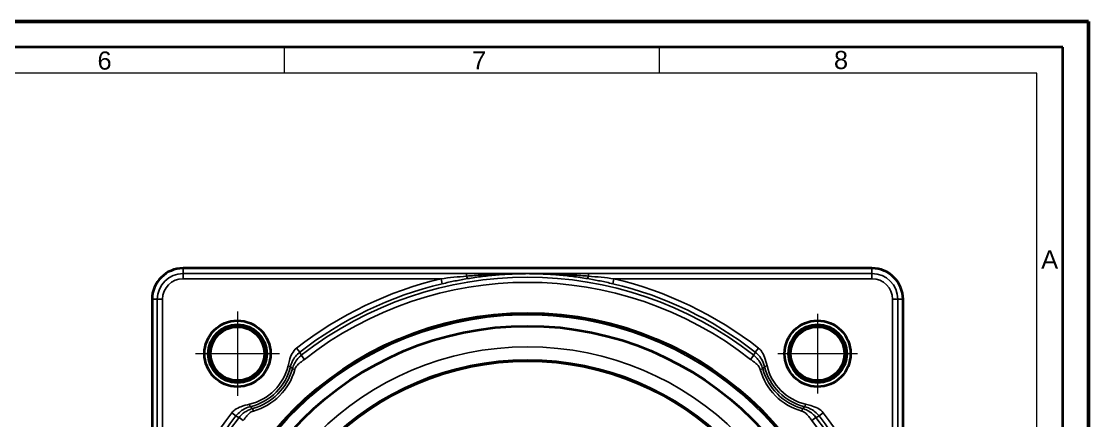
# Model space of a CAD drawing. Header units: millimetres. Extents: x 0 to 119, y 0 to 84.
# Drawn here: x 77.59 to 118.8, y 68.57 to 84 of the extents above; entities that cross this region are included whole.
import ezdxf

# ---------------------------------------------------------------- set-up
doc = ezdxf.new("R2010")
doc.units = ezdxf.units.MM
doc.header["$LTSCALE"] = 0.2
doc.layers.get('0').update_dxf_attribs({"lineweight": 25})
for name, color, linetype, lineweight in [('001', 7, 'Continuous', 50), ('Mittelpunktmarkierung (ISO)', 7, 'Continuous', 18), ('Sichtbar (ISO)', 7, 'Continuous', 35), ('Sichtbar schmal (ISO)', 7, 'Continuous', 25)]:
    doc.layers.add(name, color=color, linetype=linetype, lineweight=lineweight)
doc.layers.add('Symbole(DIN)', color=3, linetype='Continuous', lineweight=25, true_color=0x00ff00)
doc.styles.add('Aktuell-DIN', font='arial.ttf')

# ---------------------------------------------------------------- blocks, each defined once
blk = doc.blocks.new('Ränder Basler-A2')
at = {"layer": '001'}
for p in [(0, 420), (594, 0)]:
    blk.add_line(p, (594, 420), dxfattribs=at)
at = {"layer": '001', "color": 7, "linetype": 'Continuous', "lineweight": 35}
for p, q in [((589, 415), (5, 415)), ((589, 5), (589, 415))]:
    blk.add_line(p, q, dxfattribs=at)
at = {"layer": '001', "color": 7, "linetype": 'Continuous', "lineweight": 18}
for p, q in [((438.75, 410), (438.75, 415)), ((511.12, 410), (511.12, 415)), ((584, 410), (10, 410)), ((584, 5), (584, 410))]:
    blk.add_line(p, q, dxfattribs=at)
at = {"layer": 'Symbole(DIN)', "color": 250, "true_color": 0x3f3f3f, "char_height": 3.5, "attachment_point": 4, "style": 'Aktuell-DIN'}
for s, insert in [('\\fArial|b0|i0;6', (402.64, 412.4)), ('\\fArial|b0|i0;7', (474.96, 412.45)), ('\\fArial|b0|i0;8', (544.83, 412.51)), ('\\fArial|b0|i0;A', (584.84, 374.01))]:
    blk.add_mtext(s, dxfattribs=dict(at, insert=insert))

msp = doc.modelspace()

# ---------------------------------------------------------------- linework, layer by layer
at = {"layer": 'Mittelpunktmarkierung (ISO)', "linetype": 'Continuous'}
for p, q in [((85.9332, 72.7891), (85.9332, 69.5359)), ((108.3332, 72.7025), (108.3332, 69.6225)), ((87.5598, 71.1625), (84.3066, 71.1625)), ((109.8732, 71.1625), (106.7932, 71.1625))]:
    msp.add_line(p, q, dxfattribs=at)
at = {"layer": 'Sichtbar (ISO)'}
for p, q in [((110.4332, 74.4625), (83.8332, 74.4625)), ((82.6332, 73.2625), (82.6332, 47.1695)), ((111.6332, 46.6625), (111.6332, 73.2625))]:
    msp.add_line(p, q, dxfattribs=at)
for centre, radius in [((97.1332, 59.9625), 12.7682), ((85.9332, 71.1625), 1.2766), ((85.9332, 71.1625), 1.1266), ((85.9332, 71.1625), 1.1), ((85.9332, 71.1625), 1.075), ((97.1332, 59.9625), 12.2682), ((85.9332, 71.1625), 1.04), ((108.3332, 71.1625), 1.2766), ((108.3332, 71.1625), 1.1266), ((108.3332, 71.1625), 1.1), ((108.3332, 71.1625), 1.075), ((108.3332, 71.1625), 1.04), ((97.1332, 59.9625), 10.9226)]:
    msp.add_circle(centre, radius, dxfattribs=at)
for centre, start, end in [((83.8332, 73.2625), 90, 180), ((110.4332, 73.2625), 0, 90)]:
    msp.add_arc(centre, 1.2, start, end, dxfattribs=at)
at = {"layer": 'Sichtbar schmal (ISO)'}
for p, q in [((83.8332, 74.4625), (83.8332, 74.2581)), ((94.7815, 74.2581), (83.8332, 74.2581)), ((83.8332, 74.0582), (83.8332, 74.2581)), ((94.7815, 74.2581), (94.7815, 74.1576)), ((99.4849, 74.1576), (99.4849, 74.2581)), ((110.4332, 74.2581), (99.4849, 74.2581)), ((110.4332, 74.4625), (110.4332, 74.2581)), ((110.4332, 74.0582), (110.4332, 74.2581)), ((83.8332, 74.0582), (93.796, 74.0582)), ((93.842, 73.8636), (93.796, 74.0582)), ((100.4704, 74.0582), (100.4243, 73.8636)), ((100.4704, 74.0582), (110.4332, 74.0582)), ((82.6332, 73.2625), (82.8376, 73.2625)), ((83.0375, 73.2625), (82.8376, 73.2625)), ((82.8376, 73.2625), (82.8376, 62.3142)), ((83.0375, 63.2997), (83.0375, 73.2625)), ((111.2289, 73.2625), (111.2289, 63.2997)), ((111.2289, 73.2625), (111.4288, 73.2625)), ((111.4288, 62.3142), (111.4288, 73.2625)), ((111.6332, 73.2625), (111.4288, 73.2625)), ((88.2171, 71.3787), (88.3402, 71.2211)), ((105.9262, 71.2211), (106.0492, 71.3787)), ((88.521, 70.9426), (88.3977, 71.0999)), ((105.8687, 71.0999), (105.7453, 70.9426)), ((87.9823, 70.6693), (87.8851, 70.6927)), ((88.0521, 70.577), (88.1484, 70.5504)), ((106.1179, 70.5504), (106.2143, 70.577)), ((106.3812, 70.6927), (106.284, 70.6693)), ((85.8746, 68.7555), (85.717, 68.8786)), ((86.403, 69.2106), (86.4264, 69.1134)), ((86.5453, 68.9472), (86.5186, 69.0436)), ((107.7477, 69.0436), (107.7211, 68.9472)), ((107.84, 69.1134), (107.8634, 69.2106)), ((108.5494, 68.8786), (108.3918, 68.7555)), ((85.9958, 68.698), (86.1531, 68.5746)), ((108.1132, 68.5746), (108.2706, 68.698))]:
    msp.add_line(p, q, dxfattribs=at)
for radius in [11.4646, 10.9653]:
    msp.add_circle((97.1332, 59.9625), radius, dxfattribs=at)
for centre, radius, start, end in [((83.8332, 73.2625), 0.9956, 90, 180), ((110.4332, 73.2625), 0.9956, 0, 90), ((83.8332, 73.2625), 0.7957, 90, 180), ((97.1332, 59.9625), 14.4853, 103.31975, 127.98993), ((97.1332, 59.9625), 14.2854, 103.31975, 127.98993), ((97.1332, 59.9625), 14.1545, 51.89142, 128.10858), ((97.1332, 59.9625), 13.9546, 51.89142, 128.10858), ((97.1332, 59.9625), 14.2854, 52.01007, 76.68025), ((97.1332, 59.9625), 14.4853, 52.01007, 76.68025), ((110.4332, 73.2625), 0.7957, 0, 90), ((97.1332, 59.9625), 12.7, 280, 190), ((85.9332, 71.1625), 2.0077, 283.53285, 346.46715), ((85.9332, 71.1625), 2.1077, 283.53285, 346.46715), ((85.9332, 71.1625), 2.1983, 285.44591, 344.55409), ((85.9332, 71.1625), 2.2983, 285.44591, 344.55409), ((108.3332, 71.1625), 2.2983, 195.44591, 254.55409), ((108.3332, 71.1625), 2.1983, 195.44591, 254.55409), ((108.3332, 71.1625), 2.1077, 193.53285, 256.46715), ((108.3332, 71.1625), 2.0077, 193.53285, 256.46715), ((97.1332, 59.9625), 14.4853, 142.01007, 166.68025), ((97.1332, 59.9625), 14.4853, 13.31975, 37.98993), ((97.1332, 59.9625), 14.1545, 141.89142, 218.10858), ((97.1332, 59.9625), 14.2854, 142.01007, 166.68025), ((97.1332, 59.9625), 13.9546, 321.89142, 38.10858), ((97.1332, 59.9625), 14.1545, 321.89142, 38.10858), ((97.1332, 59.9625), 14.2854, 13.31975, 37.98993)]:
    msp.add_arc(centre, radius, start, end, dxfattribs=at)
for centre, major_axis, start_param, end_param in [((94.7815, 74.2571), (0.033, -0.1973), 5.2249779, 6.2568889), ((99.4849, 74.2571), (-0.033, -0.1973), 0.0262964, 1.0582074)]:
    msp.add_ellipse(centre, major_axis=major_axis, ratio=0.0940141, start_param=start_param, end_param=end_param, dxfattribs=at)
for points, knots in [([(97.1332, 74.253), (96.7426, 74.2542), (96.3511, 74.2555), (95.5672, 74.2574), (95.1748, 74.2581), (94.7815, 74.2581)], [-0.00156, -0.00156, -0.00156, -0.00156, 0.11642864, 0.11642864, 0.23441729, 0.23441729, 0.23441729, 0.23441729]), ([(97.1332, 74.253), (96.9329, 74.2532), (96.7326, 74.2513), (96.3421, 74.2433), (96.1519, 74.2375), (95.9615, 74.2298), (95.7659, 74.2219), (95.5699, 74.2119), (95.1769, 74.1879), (94.9798, 74.1738), (94.7815, 74.1576)], [-0.00111053, -0.00111053, -0.00111053, -0.00111053, 0.05963668, 0.05963668, 0.11722686, 0.11722686, 0.11722686, 0.17639555, 0.17639555, 0.23556425, 0.23556425, 0.23556425, 0.23556425]), ([(94.8139, 74.0598), (95.0049, 74.0917), (95.197, 74.1197), (95.5821, 74.1678), (95.7753, 74.1878), (95.9689, 74.2039), (96.1573, 74.2196), (96.346, 74.2316), (96.7342, 74.2483), (96.9337, 74.2528), (97.1332, 74.253)], [-0.23556425, -0.23556425, -0.23556425, -0.23556425, -0.17639555, -0.17639555, -0.11722686, -0.11722686, -0.11722686, -0.05963668, -0.05963668, 0.00111053, 0.00111053, 0.00111053, 0.00111053]), ([(99.4849, 74.2581), (99.0916, 74.2581), (98.6992, 74.2574), (97.9152, 74.2555), (97.5237, 74.2542), (97.1332, 74.253)], [0.45073287, 0.45073287, 0.45073287, 0.45073287, 0.56872152, 0.56872152, 0.68671016, 0.68671016, 0.68671016, 0.68671016]), ([(99.4849, 74.1576), (99.2865, 74.1738), (99.0895, 74.1879), (98.6965, 74.2119), (98.5005, 74.2219), (98.3048, 74.2298), (98.1144, 74.2375), (97.9242, 74.2433), (97.5338, 74.2513), (97.3334, 74.2532), (97.1332, 74.253)], [0, 0, 0, 0, 0.05916869, 0.05916869, 0.11833739, 0.11833739, 0.11833739, 0.17592757, 0.17592757, 0.23667477, 0.23667477, 0.23667477, 0.23667477]), ([(97.1332, 74.253), (97.3326, 74.2528), (97.5321, 74.2483), (97.9203, 74.2316), (98.1091, 74.2196), (98.2975, 74.2039), (98.491, 74.1878), (98.6842, 74.1678), (99.0694, 74.1197), (99.2614, 74.0917), (99.4524, 74.0598)], [-0.23667477, -0.23667477, -0.23667477, -0.23667477, -0.17592757, -0.17592757, -0.11833739, -0.11833739, -0.11833739, -0.05916869, -0.05916869, 0, 0, 0, 0]), ([(94.7815, 74.1576), (94.6167, 74.1439), (94.452, 74.1287), (94.1232, 74.0955), (93.9592, 74.0775), (93.796, 74.0582)], [-0.10067659, -0.10067659, -0.10067659, -0.10067659, -0.05033829, -0.05033829, 0, 0, 0, 0]), ([(93.842, 73.8636), (94.0031, 73.9018), (94.1648, 73.9372), (94.489, 74.0027), (94.6514, 74.0327), (94.8139, 74.0598)], [0, 0, 0, 0, 0.05033829, 0.05033829, 0.10067659, 0.10067659, 0.10067659, 0.10067659]), ([(99.4524, 74.0598), (99.6149, 74.0327), (99.7774, 74.0027), (100.1016, 73.9372), (100.2633, 73.9018), (100.4243, 73.8636)], [0, 0, 0, 0, 0.05033829, 0.05033829, 0.10067659, 0.10067659, 0.10067659, 0.10067659]), ([(100.4704, 74.0582), (100.3071, 74.0775), (100.1431, 74.0955), (99.8144, 74.1287), (99.6497, 74.1439), (99.4849, 74.1576)], [-0.10067659, -0.10067659, -0.10067659, -0.10067659, -0.05033829, -0.05033829, 0, 0, 0, 0]), ([(88.2171, 71.3787), (88.1436, 71.3212), (88.0875, 71.2477), (87.9979, 71.0832), (87.9646, 70.9921), (87.9177, 70.8303), (87.9014, 70.7603), (87.8851, 70.6927)], [-1, -1, -1, -1, -0.63569693, -0.63569693, -0.27132369, -0.27132369, 0, 0, 0, 0]), ([(106.3812, 70.6927), (106.3547, 70.8031), (106.3272, 70.9198), (106.2537, 71.1131), (106.2139, 71.1928), (106.1296, 71.3055), (106.0925, 71.3449), (106.0492, 71.3787)], [-1, -1, -1, -1, -0.55667933, -0.55667933, -0.21410744, -0.21410744, 0, 0, 0, 0]), ([(87.9823, 70.6693), (87.9971, 70.7308), (88.0185, 70.7925), (88.0809, 70.9279), (88.1256, 70.998), (88.2248, 71.1205), (88.2789, 71.1732), (88.3402, 71.2211)], [0, 0, 0, 0, 0.27132369, 0.27132369, 0.63569693, 0.63569693, 1, 1, 1, 1]), ([(88.3977, 71.0999), (88.3487, 71.0615), (88.3023, 71.0172), (88.2082, 70.9085), (88.1651, 70.8432), (88.0974, 70.7133), (88.0718, 70.6486), (88.0521, 70.577)], [0, 0, 0, 0, 0.2716037, 0.2716037, 0.63584593, 0.63584593, 1, 1, 1, 1]), ([(88.1484, 70.5504), (88.1662, 70.6148), (88.2019, 70.6688), (88.2907, 70.7662), (88.3441, 70.8096), (88.44, 70.882), (88.4819, 70.9118), (88.521, 70.9426)], [-1, -1, -1, -1, -0.63584593, -0.63584593, -0.2716037, -0.2716037, 0, 0, 0, 0]), ([(88.3977, 71.0999), (88.3953, 71.1052), (88.3929, 71.1105), (88.3836, 71.1309), (88.3766, 71.1459), (88.3695, 71.1609), (88.3625, 71.1758), (88.3553, 71.1906), (88.3454, 71.2106), (88.3428, 71.2159), (88.3402, 71.2211)], [-0.61885377, -0.61885377, -0.61885377, -0.61885377, -0.55391648, -0.55391648, -0.36927765, -0.36927765, -0.36927765, -0.18463883, -0.18463883, -0.11882784, -0.11882784, -0.11882784, -0.11882784]), ([(105.7453, 70.9426), (105.784, 70.9122), (105.8253, 70.8828), (105.9063, 70.8217), (105.946, 70.7901), (106.0201, 70.7202), (106.054, 70.6815), (106.0961, 70.611), (106.1092, 70.5819), (106.1179, 70.5504)], [-1, -1, -1, -1, -0.73179024, -0.73179024, -0.46348993, -0.46348993, -0.17826536, -0.17826536, 0, 0, 0, 0]), ([(105.9262, 71.2211), (105.9236, 71.2159), (105.9209, 71.2106), (105.9111, 71.1906), (105.9039, 71.1758), (105.8968, 71.1609), (105.8897, 71.1459), (105.8828, 71.1309), (105.8735, 71.1105), (105.8711, 71.1052), (105.8687, 71.0999)], [-0.61972746, -0.61972746, -0.61972746, -0.61972746, -0.55391648, -0.55391648, -0.36927765, -0.36927765, -0.36927765, -0.18463883, -0.18463883, -0.11970153, -0.11970153, -0.11970153, -0.11970153]), ([(106.2143, 70.577), (106.2046, 70.6121), (106.1935, 70.6453), (106.1604, 70.73), (106.1358, 70.7806), (106.0767, 70.879), (106.0426, 70.9267), (105.9629, 71.0183), (105.9171, 71.062), (105.8687, 71.0999)], [0, 0, 0, 0, 0.17826536, 0.17826536, 0.46348993, 0.46348993, 0.73179024, 0.73179024, 1, 1, 1, 1]), ([(105.9262, 71.2211), (105.9622, 71.193), (105.9956, 71.1632), (106.0778, 71.0793), (106.1243, 71.0212), (106.2177, 70.8697), (106.2599, 70.7697), (106.284, 70.6693)], [0, 0, 0, 0, 0.21410744, 0.21410744, 0.55667933, 0.55667933, 1, 1, 1, 1]), ([(87.9823, 70.6693), (87.9858, 70.665), (87.9892, 70.6607), (88.001, 70.6456), (88.0093, 70.6347), (88.0176, 70.6238), (88.0259, 70.6129), (88.034, 70.6018), (88.0455, 70.5862), (88.0488, 70.5816), (88.0521, 70.577)], [0.1100462, 0.1100462, 0.1100462, 0.1100462, 0.18463883, 0.18463883, 0.36927765, 0.36927765, 0.36927765, 0.55391648, 0.55391648, 0.62938101, 0.62938101, 0.62938101, 0.62938101]), ([(106.2143, 70.577), (106.2176, 70.5816), (106.2209, 70.5862), (106.2323, 70.6018), (106.2405, 70.6129), (106.2488, 70.6238), (106.257, 70.6347), (106.2654, 70.6456), (106.2772, 70.6607), (106.2806, 70.665), (106.284, 70.6693)], [0.10917429, 0.10917429, 0.10917429, 0.10917429, 0.18463883, 0.18463883, 0.36927765, 0.36927765, 0.36927765, 0.55391648, 0.55391648, 0.62850911, 0.62850911, 0.62850911, 0.62850911]), ([(86.403, 69.2106), (86.2926, 69.184), (86.1759, 69.1566), (85.9826, 69.0831), (85.9029, 69.0432), (85.7901, 68.9589), (85.7508, 68.9218), (85.717, 68.8786)], [-1, -1, -1, -1, -0.55667933, -0.55667933, -0.21410744, -0.21410744, 0, 0, 0, 0]), ([(85.8746, 68.7555), (85.9027, 68.7915), (85.9325, 68.8249), (86.0163, 68.9072), (86.0745, 68.9536), (86.226, 69.047), (86.326, 69.0892), (86.4264, 69.1134)], [0, 0, 0, 0, 0.21410744, 0.21410744, 0.55667933, 0.55667933, 1, 1, 1, 1]), ([(86.5186, 69.0436), (86.4836, 69.0339), (86.4504, 69.0228), (86.3657, 68.9897), (86.3151, 68.9652), (86.2167, 68.906), (86.169, 68.872), (86.0774, 68.7922), (86.0337, 68.7464), (85.9958, 68.698)], [0, 0, 0, 0, 0.17826536, 0.17826536, 0.46348993, 0.46348993, 0.73179024, 0.73179024, 1, 1, 1, 1]), ([(86.1531, 68.5746), (86.1835, 68.6133), (86.2129, 68.6547), (86.274, 68.7356), (86.3056, 68.7753), (86.3755, 68.8494), (86.4142, 68.8833), (86.4847, 68.9255), (86.5138, 68.9385), (86.5453, 68.9472)], [-1, -1, -1, -1, -0.73179024, -0.73179024, -0.46348993, -0.46348993, -0.17826536, -0.17826536, 0, 0, 0, 0]), ([(86.5186, 69.0436), (86.5141, 69.0469), (86.5095, 69.0502), (86.4938, 69.0616), (86.4828, 69.0698), (86.4719, 69.0781), (86.461, 69.0864), (86.4501, 69.0947), (86.435, 69.1065), (86.4307, 69.1099), (86.4264, 69.1134)], [0.10917429, 0.10917429, 0.10917429, 0.10917429, 0.18463883, 0.18463883, 0.36927765, 0.36927765, 0.36927765, 0.55391648, 0.55391648, 0.62850911, 0.62850911, 0.62850911, 0.62850911]), ([(107.7211, 68.9472), (107.7854, 68.9295), (107.8395, 68.8937), (107.9369, 68.805), (107.9803, 68.7516), (108.0527, 68.6557), (108.0825, 68.6138), (108.1132, 68.5746)], [-1, -1, -1, -1, -0.63584593, -0.63584593, -0.2716037, -0.2716037, 0, 0, 0, 0]), ([(107.84, 69.1134), (107.8357, 69.1099), (107.8313, 69.1065), (107.8162, 69.0947), (107.8054, 69.0864), (107.7945, 69.0781), (107.7835, 69.0698), (107.7725, 69.0616), (107.7568, 69.0502), (107.7523, 69.0469), (107.7477, 69.0436)], [0.1100462, 0.1100462, 0.1100462, 0.1100462, 0.18463883, 0.18463883, 0.36927765, 0.36927765, 0.36927765, 0.55391648, 0.55391648, 0.62938101, 0.62938101, 0.62938101, 0.62938101]), ([(108.2706, 68.698), (108.2321, 68.747), (108.1878, 68.7934), (108.0792, 68.8875), (108.0139, 68.9305), (107.8839, 68.9983), (107.8192, 69.0239), (107.7477, 69.0436)], [0, 0, 0, 0, 0.2716037, 0.2716037, 0.63584593, 0.63584593, 1, 1, 1, 1]), ([(107.84, 69.1134), (107.9014, 69.0986), (107.9632, 69.0772), (108.0985, 69.0148), (108.1687, 68.9701), (108.2911, 68.8709), (108.3439, 68.8168), (108.3918, 68.7555)], [0, 0, 0, 0, 0.27132369, 0.27132369, 0.63569693, 0.63569693, 1, 1, 1, 1]), ([(108.5494, 68.8786), (108.4919, 68.9521), (108.4184, 69.0082), (108.2539, 69.0978), (108.1628, 69.1311), (108.0009, 69.1779), (107.931, 69.1943), (107.8634, 69.2106)], [-1, -1, -1, -1, -0.63569693, -0.63569693, -0.27132369, -0.27132369, 0, 0, 0, 0]), ([(85.8746, 68.7555), (85.8798, 68.7529), (85.8851, 68.7503), (85.9051, 68.7404), (85.9199, 68.7332), (85.9348, 68.7261), (85.9498, 68.7191), (85.9648, 68.7121), (85.9852, 68.7028), (85.9905, 68.7004), (85.9958, 68.698)], [-0.61972746, -0.61972746, -0.61972746, -0.61972746, -0.55391648, -0.55391648, -0.36927765, -0.36927765, -0.36927765, -0.18463883, -0.18463883, -0.11970153, -0.11970153, -0.11970153, -0.11970153]), ([(108.2706, 68.698), (108.2759, 68.7004), (108.2812, 68.7028), (108.3016, 68.7121), (108.3166, 68.7191), (108.3315, 68.7261), (108.3464, 68.7332), (108.3613, 68.7404), (108.3813, 68.7503), (108.3865, 68.7529), (108.3918, 68.7555)], [-0.61885377, -0.61885377, -0.61885377, -0.61885377, -0.55391648, -0.55391648, -0.36927765, -0.36927765, -0.36927765, -0.18463883, -0.18463883, -0.11882784, -0.11882784, -0.11882784, -0.11882784])]:
    msp.add_open_spline(points, degree=3, knots=knots, dxfattribs=at)

# ---------------------------------------------------------------- block references
at = {"xscale": 0.2, "yscale": 0.2, "zscale": 0.2}
msp.add_blockref('Ränder Basler-A2', (0, 0), dxfattribs=at)

doc.saveas('drawing.dxf')
